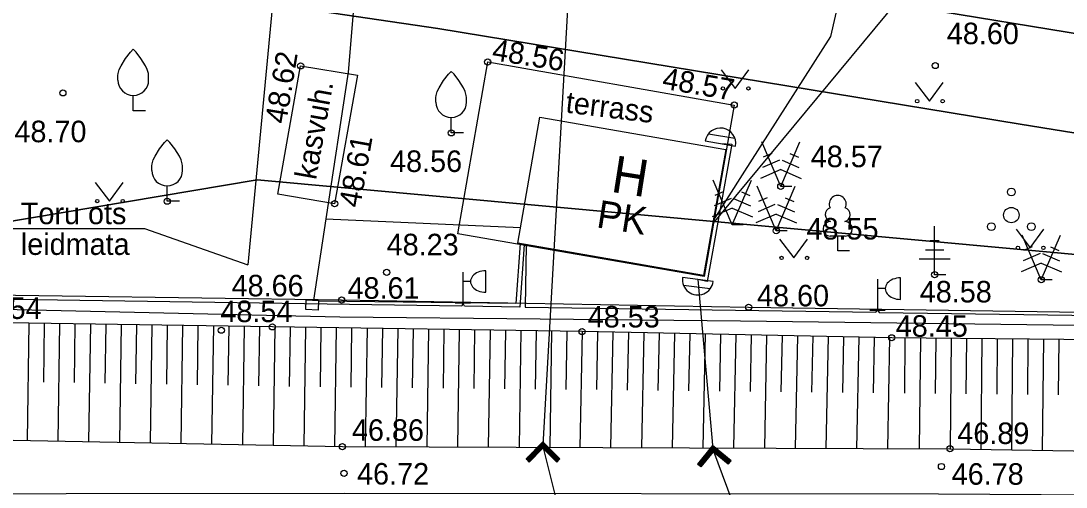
# Model space of a CAD drawing. Extents: x 640539 to 641242, y 6455746 to 6456171.
# Drawn here: x 641010.4 to 641044.4, y 6456010.73 to 6456025.88 of the extents above; entities that cross this region are included whole.
import ezdxf

# ---------------------------------------------------------------- set-up
doc = ezdxf.new("R2010")
doc.units = 0
for name, color, linetype in [('ABIJOONIS', 7, 'Continuous'), ('AED', 7, 'Continuous'), ('DTRASS', 7, 'Continuous'), ('HALJASTUS', 7, 'Continuous'), ('HOONE', 7, 'Continuous'), ('HOONEDET', 7, 'Continuous'), ('KORGUS-EH2000', 7, 'Continuous'), ('MPKAABEL', 7, 'Continuous'), ('PIIR', 7, 'Continuous'), ('POST', 7, 'Continuous'), ('PUU', 7, 'Continuous'), ('RAJATIS', 7, 'Continuous'), ('SKKAEV', 7, 'Continuous'), ('SKTRASS', 7, 'Continuous'), ('TTRASS', 7, 'Continuous'), ('VEEKOGU', 7, 'Continuous'), ('VTRASS', 7, 'Continuous')]:
    doc.layers.add(name, color=color, linetype=linetype)

msp = doc.modelspace()

# ---------------------------------------------------------------- linework, layer by layer
at = {"layer": 'ABIJOONIS'}
msp.add_lwpolyline([(641014.706, 6456036.777), (641013.588, 6456036.966), (641011.417, 6456027.494), (641023.964, 6456025.633), (641042.9, 6456022.531), (641070.959, 6456017.992), (641074.302, 6456038.801), (641059.435, 6456040.942), (641055.698, 6456023.675), (641037.943, 6456026.593), (641024.486, 6456028.85), (641013.847, 6456031.373)], close=True, dxfattribs=at)
at = {"layer": 'AED'}
msp.add_lwpolyline([(641075.635, 6456040.347), (641074.369, 6456032.864), (641072.7, 6456022.913), (641071.415, 6456015.048), (641058.896, 6456015.289), (641048.803, 6456015.485), (641038.728, 6456015.581), (641028.656, 6456015.785), (641018.581, 6456015.937), (641008.493, 6456016.086), (640998.44, 6456016.234), (640990.858, 6456016.345), (640986.284, 6456016.431)], dxfattribs=at)
at = {"layer": 'DTRASS'}
for p, q in [((641028.35, 6456029.218), (641027.382, 6456012.093)), ((641027.382, 6456012.194), (641026.832, 6456011.643)), ((641027.382, 6456012.093), (641026.882, 6456011.593)), ((641027.382, 6456011.992), (641026.932, 6456011.543)), ((641027.194, 6456011.804), (641027.144, 6456011.955)), ((641027.213, 6456011.824), (641027.163, 6456011.975)), ((641027.233, 6456011.844), (641027.183, 6456011.995)), ((641027.253, 6456011.863), (641027.203, 6456012.015)), ((641027.273, 6456011.883), (641027.223, 6456012.035)), ((641027.293, 6456011.903), (641027.243, 6456012.054)), ((641027.312, 6456011.923), (641027.262, 6456012.074)), ((641027.332, 6456011.943), (641027.282, 6456012.094)), ((641027.352, 6456011.962), (641027.302, 6456012.114)), ((641027.372, 6456011.982), (641027.322, 6456012.133)), ((641027.401, 6456011.973), (641027.342, 6456012.153)), ((641027.44, 6456011.934), (641027.361, 6456012.173)), ((641027.48, 6456011.895), (641027.381, 6456012.193)), ((641027.932, 6456011.643), (641027.382, 6456012.194)), ((641027.882, 6456011.593), (641027.382, 6456012.093)), ((641027.832, 6456011.543), (641027.382, 6456011.992)), ((641027.519, 6456011.856), (641027.42, 6456012.156)), ((641027.558, 6456011.816), (641027.459, 6456012.117)), ((641027.597, 6456011.777), (641027.498, 6456012.077)), ((641027.637, 6456011.738), (641027.538, 6456012.038)), ((641027.676, 6456011.698), (641027.577, 6456011.999)), ((641027.715, 6456011.659), (641027.616, 6456011.96)), ((641026.932, 6456011.543), (641026.832, 6456011.643)), ((641026.862, 6456011.613), (641026.847, 6456011.658)), ((641026.901, 6456011.574), (641026.867, 6456011.678)), ((641026.936, 6456011.547), (641026.886, 6456011.698)), ((641026.956, 6456011.566), (641026.906, 6456011.718)), ((641026.976, 6456011.586), (641026.926, 6456011.738)), ((641026.996, 6456011.606), (641026.946, 6456011.757)), ((641027.015, 6456011.626), (641026.966, 6456011.777)), ((641027.035, 6456011.646), (641026.985, 6456011.797)), ((641027.055, 6456011.665), (641027.005, 6456011.817)), ((641027.075, 6456011.685), (641027.025, 6456011.837)), ((641027.095, 6456011.705), (641027.045, 6456011.856)), ((641027.114, 6456011.725), (641027.064, 6456011.876)), ((641027.134, 6456011.745), (641027.084, 6456011.896)), ((641027.154, 6456011.764), (641027.104, 6456011.916)), ((641027.174, 6456011.784), (641027.124, 6456011.936)), ((641027.755, 6456011.62), (641027.655, 6456011.92)), ((641027.794, 6456011.581), (641027.695, 6456011.881)), ((641027.832, 6456011.543), (641027.734, 6456011.842)), ((641027.852, 6456011.563), (641027.773, 6456011.802)), ((641027.872, 6456011.583), (641027.813, 6456011.763)), ((641027.832, 6456011.543), (641027.932, 6456011.643)), ((641027.892, 6456011.603), (641027.852, 6456011.724)), ((641027.912, 6456011.623), (641027.891, 6456011.685))]:
    msp.add_line(p, q, dxfattribs=at)
msp.add_lwpolyline([(641033.946, 6456003.894), (641029.432, 6456003.894), (641027.382, 6456012.093)], dxfattribs=at)
at = {"layer": 'HALJASTUS'}
for p, q in [((641033.174, 6456024.297), (641033.637, 6456023.69)), ((641033.637, 6456023.69), (641034.083, 6456024.297)), ((641039.491, 6456023.879), (641039.954, 6456023.273)), ((641039.954, 6456023.273), (641040.4, 6456023.879)), ((641012.822, 6456020.632), (641013.285, 6456020.025)), ((641013.285, 6456020.025), (641013.731, 6456020.632)), ((641042.768, 6456019.112), (641043.232, 6456018.505)), ((641043.232, 6456018.505), (641043.677, 6456019.112)), ((641035.081, 6456018.784), (641035.544, 6456018.177)), ((641035.544, 6456018.177), (641035.99, 6456018.784))]:
    msp.add_line(p, q, dxfattribs=at)
msp.add_lwpolyline([(641070.639, 6456015.483), (641058.639, 6456015.73), (641046.515, 6456015.964), (641033.806, 6456016.126), (641020.779, 6456016.255), (641007.408, 6456016.557), (640995.34, 6456016.736), (640985.332, 6456016.859)], dxfattribs=at)
for centre in [(641033.236, 6456023.69), (641034.065, 6456023.69), (641039.553, 6456023.273), (641040.382, 6456023.273), (641012.884, 6456020.025), (641013.713, 6456020.025), (641042.831, 6456018.505), (641043.659, 6456018.505), (641035.143, 6456018.177), (641035.972, 6456018.177)]:
    msp.add_circle(centre, 0.055, dxfattribs=at)
at = {"layer": 'HOONE'}
for points in [[(641025.584, 6456024.549), (641033.603, 6456023.149), (641032.63, 6456017.571), (641024.609, 6456018.965), (641025.584, 6456024.549)], [(641027.282, 6456022.754), (641033.325, 6456021.699), (641032.606, 6456017.606), (641026.561, 6456018.656), (641027.282, 6456022.754)]]:
    msp.add_lwpolyline(points, dxfattribs=at)
at = {"layer": 'KORGUS-EH2000'}
for centre in [(641025.584, 6456024.549), (641040.14, 6456024.432), (641019.5, 6456024.422), (641011.768, 6456023.543), (641033.603, 6456023.149), (641024.399, 6456022.243), (641035.118, 6456020.503), (641015.16, 6456020.021), (641020.605, 6456019.941), (641034.968, 6456019.059), (641022.3, 6456017.707), (641040.122, 6456017.633), (641043.589, 6456017.467), (641020.832, 6456016.811), (641034.071, 6456016.576), (641018.581, 6456015.937), (641016.921, 6456015.828), (641028.656, 6456015.785), (641038.728, 6456015.581), (641020.86, 6456012.044), (641040.619, 6456011.974), (641020.912, 6456011.174), (641040.344, 6456011.397)]:
    msp.add_circle(centre, 0.1, dxfattribs=at)
at = {"layer": 'MPKAABEL'}
for points in [[(641040.086, 6456047.714), (641042.733, 6456047.436), (641043.548, 6456046.297), (641042.386, 6456040.861), (641038.917, 6456026.538), (641032.902, 6456019.292)], [(641026.841, 6456018.607), (641026.799, 6456016.572), (641038.206, 6456016.409), (641038.266, 6456016.484), (641038.322, 6456016.407), (641051.637, 6456016.22), (641051.697, 6456016.285), (641051.754, 6456016.218), (641064.611, 6456015.964), (641064.676, 6456016.05), (641064.73, 6456015.967), (641070.773, 6456015.807), (641071.765, 6456021.844), (641071.68, 6456021.896), (641071.78, 6456021.947), (641073.687, 6456033.654), (641073.617, 6456033.738)], [(641037.436, 6456028.457), (641036.732, 6456025.375), (641033.866, 6456020.876), (641032.919, 6456019.39)], [(641026.774, 6456018.619), (641026.631, 6456016.575), (641024.834, 6456016.614), (641024.776, 6456016.715), (641024.741, 6456016.61), (641007.926, 6456016.862), (641007.847, 6456016.959), (641007.766, 6456016.856), (640991.268, 6456017.091), (640991.173, 6456017.199)], [(641026.642, 6456018.642), (641026.504, 6456016.692), (641020.084, 6456016.767)]]:
    msp.add_lwpolyline(points, dxfattribs=at)
at = {"layer": 'PIIR'}
for points in [[(640981.25, 6456014.52), (640989.77, 6456061.16), (640996.07, 6456060.07), (641054.76, 6456050), (641076.86, 6456046.01), (641075.96, 6456039.83), (641071.66, 6456014.53), (641048.87, 6456017.91), (641018.09, 6456020.72)], [(640981.25, 6456014.52), (641018.09, 6456020.72), (641048.87, 6456017.91), (641071.66, 6456014.53), (641086.43, 6456012.78), (641194.48, 6456014.88), (641219.19, 6456016.34), (641224.33, 6456016.64), (641234.96, 6456017.83), (641241.97, 6456004.88), (641237.34, 6455995.26), (641222.72, 6455998.58), (641084.78, 6455991.92), (641061.51, 6455993.34), (640998.61, 6455989.99), (640969.54, 6455988.44)]]:
    msp.add_lwpolyline(points, close=True, dxfattribs=at)
at = {"layer": 'POST'}
for p, q in [((641025.526, 6456017.061), (641025.526, 6456017.761)), ((641024.776, 6456017.715), (641024.776, 6456016.715)), ((641025.026, 6456017.411), (641024.776, 6456017.411)), ((641038.266, 6456017.484), (641038.266, 6456016.484)), ((641039.016, 6456016.83), (641039.016, 6456017.53)), ((641038.516, 6456017.18), (641038.266, 6456017.18)), ((641024.526, 6456016.715), (641025.026, 6456016.715)), ((641038.016, 6456016.484), (641038.516, 6456016.484))]:
    msp.add_line(p, q, dxfattribs=at)
for centre in [(641025.526, 6456017.411), (641039.016, 6456017.18)]:
    msp.add_ellipse(centre, major_axis=(0.5, 0), ratio=0.7, start_param=1.570796, end_param=4.712389, dxfattribs=at)
at = {"layer": 'PUU'}
for p, q in [((641014.057, 6456022.961), (641014.057, 6456023.461)), ((641014.457, 6456022.961), (641014.057, 6456022.961)), ((641024.399, 6456022.243), (641024.399, 6456022.743)), ((641024.799, 6456022.243), (641024.399, 6456022.243)), ((641035.118, 6456020.503), (641034.497, 6456021.95)), ((641035.118, 6456020.503), (641035.739, 6456021.95)), ((641034.822, 6456021.573), (641034.546, 6456021.455)), ((641035.414, 6456021.573), (641035.69, 6456021.455)), ((641035.078, 6456021.356), (641034.527, 6456021.12)), ((641035.158, 6456021.356), (641035.709, 6456021.12)), ((641035.118, 6456021.047), (641034.461, 6456020.765)), ((641035.118, 6456021.047), (641035.775, 6456020.765)), ((641015.16, 6456020.021), (641015.16, 6456020.521)), ((641033.539, 6456019.256), (641032.918, 6456020.703)), ((641033.539, 6456019.256), (641034.16, 6456020.703)), ((641034.968, 6456019.059), (641034.347, 6456020.506)), ((641034.968, 6456019.059), (641035.589, 6456020.506)), ((641035.478, 6456020.503), (641035.118, 6456020.503)), ((641033.499, 6456020.109), (641032.948, 6456019.873)), ((641033.243, 6456020.326), (641032.967, 6456020.208)), ((641033.579, 6456020.109), (641034.13, 6456019.873)), ((641033.835, 6456020.326), (641034.111, 6456020.208)), ((641034.672, 6456020.129), (641034.396, 6456020.011)), ((641035.264, 6456020.129), (641035.54, 6456020.011)), ((641015.56, 6456020.021), (641015.16, 6456020.021)), ((641033.539, 6456019.8), (641032.882, 6456019.518)), ((641033.539, 6456019.8), (641034.196, 6456019.518)), ((641034.928, 6456019.912), (641034.377, 6456019.676)), ((641035.008, 6456019.912), (641035.559, 6456019.676)), ((641034.968, 6456019.603), (641034.311, 6456019.321)), ((641034.968, 6456019.603), (641035.625, 6456019.321)), ((641033.899, 6456019.256), (641033.539, 6456019.256)), ((641040.122, 6456017.633), (641040.122, 6456019.208)), ((641035.328, 6456019.059), (641034.968, 6456019.059)), ((641037.208, 6456018.885), (641036.728, 6456018.885)), ((641036.968, 6456018.41), (641036.968, 6456018.885)), ((641043.589, 6456017.467), (641042.968, 6456018.914)), ((641043.589, 6456017.467), (641044.21, 6456018.914)), ((641037.348, 6456018.41), (641036.968, 6456018.41)), ((641040.422, 6456018.433), (641039.822, 6456018.433)), ((641040.272, 6456018.733), (641039.972, 6456018.733)), ((641043.293, 6456018.537), (641043.017, 6456018.419)), ((641043.885, 6456018.537), (641044.161, 6456018.419)), ((641040.622, 6456018.133), (641039.622, 6456018.133)), ((641043.549, 6456018.32), (641042.998, 6456018.084)), ((641043.629, 6456018.32), (641044.18, 6456018.084)), ((641043.589, 6456018.011), (641042.932, 6456017.729)), ((641043.589, 6456018.011), (641044.246, 6456017.729)), ((641040.482, 6456017.633), (641040.122, 6456017.633)), ((641043.949, 6456017.467), (641043.589, 6456017.467))]:
    msp.add_line(p, q, dxfattribs=at)
for points in [[(641013.557, 6456023.961), (641013.557, 6456024.111), (641013.567, 6456024.176), (641013.602, 6456024.306), (641013.662, 6456024.426), (641013.807, 6456024.661), (641013.967, 6456024.866), (641014.057, 6456024.961)], [(641014.557, 6456023.961), (641014.557, 6456024.111), (641014.547, 6456024.176), (641014.512, 6456024.306), (641014.452, 6456024.426), (641014.307, 6456024.661), (641014.147, 6456024.866), (641014.057, 6456024.961)], [(641023.899, 6456023.243), (641023.899, 6456023.393), (641023.909, 6456023.458), (641023.944, 6456023.588), (641024.004, 6456023.708), (641024.149, 6456023.943), (641024.309, 6456024.148), (641024.399, 6456024.243)], [(641024.899, 6456023.243), (641024.899, 6456023.393), (641024.889, 6456023.458), (641024.854, 6456023.588), (641024.794, 6456023.708), (641024.649, 6456023.943), (641024.489, 6456024.148), (641024.399, 6456024.243)], [(641014.66, 6456021.021), (641014.66, 6456021.171), (641014.67, 6456021.236), (641014.705, 6456021.366), (641014.765, 6456021.486), (641014.91, 6456021.721), (641015.07, 6456021.926), (641015.16, 6456022.021)], [(641015.66, 6456021.021), (641015.66, 6456021.171), (641015.65, 6456021.236), (641015.615, 6456021.366), (641015.555, 6456021.486), (641015.41, 6456021.721), (641015.25, 6456021.926), (641015.16, 6456022.021)]]:
    msp.add_lwpolyline(points, dxfattribs=at)
for centre, radius in [((641042.616, 6456020.32), 0.125), ((641042.616, 6456019.57), 0.25), ((641041.966, 6456019.195), 0.125), ((641043.266, 6456019.195), 0.125)]:
    msp.add_circle(centre, radius, dxfattribs=at)
for centre, radius, start, end in [((641014.057, 6456023.961), 0.5, 180, 0), ((641024.399, 6456023.243), 0.5, 180, 0), ((641015.16, 6456021.021), 0.5, 180, 0), ((641036.968, 6456019.93), 0.277, 332.5799, 207.4201), ((641036.798, 6456019.583), 0.233, 109.0217, 253.1415), ((641037.138, 6456019.583), 0.233, 286.8508, 70.9859), ((641036.731, 6456019.122), 0.238, 90.0016, 269.3953), ((641037.205, 6456019.122), 0.238, 270.6047, 89.9984)]:
    msp.add_arc(centre, radius, start, end, dxfattribs=at)
at = {"layer": 'RAJATIS'}
for points in [[(640985.162, 6456016.428), (640985.229, 6456017.333), (640995.494, 6456017.168), (641007.193, 6456017.015), (641020.832, 6456016.811), (641034.071, 6456016.576), (641046.353, 6456016.397), (641058.629, 6456016.184), (641070.658, 6456015.958), (641072.39, 6456026.455), (641073.836, 6456035.168), (641074.606, 6456040.047), (641074.789, 6456040.024), (641075.397, 6456040.384)], [(641019.5, 6456024.422), (641021.346, 6456024.114), (641020.605, 6456019.941), (641018.759, 6456020.249), (641019.5, 6456024.422)], [(641019.681, 6456016.814), (641020.085, 6456016.795), (641020.075, 6456016.482), (641019.671, 6456016.501), (641019.681, 6456016.814)]]:
    msp.add_lwpolyline(points, dxfattribs=at)
at = {"layer": 'SKKAEV'}
for p, q in [((641032.77, 6456022.216), (641033.624, 6456022.073)), ((641032.662, 6456021.981), (641033.648, 6456021.815)), ((641032.916, 6456017.408), (641031.924, 6456017.541)), ((641032.816, 6456017.169), (641031.958, 6456017.284))]:
    msp.add_line(p, q, dxfattribs=at)
for centre, start, end in [((641033.155, 6456021.898), 350.4399, 170.4399), ((641032.42, 6456017.474), 172.3493, 352.3493)]:
    msp.add_arc(centre, 0.5, start, end, dxfattribs=at)
at = {"layer": 'SKTRASS'}
for p, q in [((641019.796, 6456039.256), (641017.782, 6456017.951)), ((641032.42, 6456017.474), (641032.905, 6456011.975)), ((641032.894, 6456012.075), (641032.405, 6456011.47)), ((641032.905, 6456011.975), (641032.46, 6456011.425)), ((641032.871, 6456011.82), (641032.806, 6456011.965)), ((641032.889, 6456011.842), (641032.823, 6456011.987)), ((641032.906, 6456011.864), (641032.841, 6456012.009)), ((641032.936, 6456011.858), (641032.859, 6456012.031)), ((641032.98, 6456011.823), (641032.876, 6456012.052)), ((641033.499, 6456011.586), (641032.894, 6456012.075)), ((641033.023, 6456011.788), (641032.894, 6456012.074)), ((641033.455, 6456011.53), (641032.905, 6456011.975)), ((641033.066, 6456011.753), (641032.936, 6456012.042)), ((641033.109, 6456011.718), (641032.979, 6456012.007)), ((641033.152, 6456011.683), (641033.022, 6456011.972)), ((641032.916, 6456011.875), (641032.516, 6456011.381)), ((641032.589, 6456011.472), (641032.524, 6456011.617)), ((641032.607, 6456011.494), (641032.542, 6456011.639)), ((641032.625, 6456011.515), (641032.559, 6456011.661)), ((641032.642, 6456011.537), (641032.577, 6456011.683)), ((641032.66, 6456011.559), (641032.594, 6456011.704)), ((641032.678, 6456011.581), (641032.612, 6456011.726)), ((641032.695, 6456011.602), (641032.63, 6456011.748)), ((641032.713, 6456011.624), (641032.647, 6456011.77)), ((641032.73, 6456011.646), (641032.665, 6456011.791)), ((641032.748, 6456011.668), (641032.682, 6456011.813)), ((641032.766, 6456011.69), (641032.7, 6456011.835)), ((641032.783, 6456011.711), (641032.718, 6456011.857)), ((641032.801, 6456011.733), (641032.735, 6456011.878)), ((641032.818, 6456011.755), (641032.753, 6456011.9)), ((641032.836, 6456011.777), (641032.77, 6456011.922)), ((641032.854, 6456011.798), (641032.788, 6456011.944)), ((641033.41, 6456011.475), (641032.916, 6456011.875)), ((641033.196, 6456011.648), (641033.065, 6456011.937)), ((641033.239, 6456011.613), (641033.109, 6456011.902)), ((641033.282, 6456011.578), (641033.152, 6456011.867)), ((641033.325, 6456011.544), (641033.195, 6456011.832)), ((641033.368, 6456011.509), (641033.238, 6456011.797)), ((641033.411, 6456011.476), (641033.281, 6456011.762)), ((641033.428, 6456011.497), (641033.325, 6456011.727)), ((641033.446, 6456011.519), (641033.368, 6456011.692)), ((641033.463, 6456011.541), (641033.411, 6456011.657)), ((641033.481, 6456011.563), (641033.454, 6456011.622)), ((641032.516, 6456011.381), (641032.405, 6456011.47)), ((641032.438, 6456011.443), (641032.418, 6456011.487)), ((641032.481, 6456011.409), (641032.436, 6456011.508)), ((641032.519, 6456011.385), (641032.453, 6456011.53)), ((641032.537, 6456011.407), (641032.471, 6456011.552)), ((641032.554, 6456011.428), (641032.489, 6456011.574)), ((641032.572, 6456011.45), (641032.506, 6456011.595)), ((641033.41, 6456011.475), (641033.499, 6456011.586))]:
    msp.add_line(p, q, dxfattribs=at)
for points in [[(641033.155, 6456021.898), (641033.529, 6456021.877), (641032.726, 6456017.414), (641032.42, 6456017.474)], [(641009.94, 6456019.139), (641014.424, 6456019.139), (641017.782, 6456017.951)], [(641040.312, 6456004.193), (641035.798, 6456004.193), (641032.905, 6456011.975)]]:
    msp.add_lwpolyline(points, dxfattribs=at)
at = {"layer": 'TTRASS'}
msp.add_lwpolyline([(641014.706, 6456036.777), (641013.847, 6456031.373), (641024.486, 6456028.85), (641037.943, 6456026.593), (641055.698, 6456023.675), (641059.435, 6456040.942), (641074.302, 6456038.801), (641070.959, 6456017.992), (641042.9, 6456022.531), (641023.964, 6456025.633), (641011.417, 6456027.494), (641013.588, 6456036.966)], close=True, dxfattribs=at)
at = {"layer": 'VEEKOGU'}
for p, q in [((641010.616, 6456012.243), (641010.673, 6456016.054)), ((641011.144, 6456014.14), (641011.172, 6456016.046)), ((641011.616, 6456012.224), (641011.672, 6456016.039)), ((641012.144, 6456014.123), (641012.172, 6456016.032)), ((641012.616, 6456012.204), (641012.672, 6456016.024)), ((641013.144, 6456014.106), (641013.172, 6456016.017)), ((641013.616, 6456012.185), (641013.672, 6456016.01)), ((641014.144, 6456014.089), (641014.172, 6456016.002)), ((641014.616, 6456012.165), (641014.672, 6456015.995)), ((641015.144, 6456014.071), (641015.172, 6456015.987)), ((641015.615, 6456012.146), (641015.672, 6456015.98)), ((641016.144, 6456014.054), (641016.172, 6456015.973)), ((641016.615, 6456012.126), (641016.672, 6456015.965)), ((641017.143, 6456014.037), (641017.172, 6456015.958)), ((641017.615, 6456012.107), (641017.672, 6456015.95)), ((641018.143, 6456014.02), (641018.172, 6456015.943)), ((641018.614, 6456012.088), (641018.672, 6456015.936)), ((641019.143, 6456014.003), (641019.172, 6456015.928)), ((641019.613, 6456012.068), (641019.672, 6456015.921)), ((641020.142, 6456013.986), (641020.171, 6456015.913)), ((641020.613, 6456012.049), (641020.671, 6456015.905)), ((641021.142, 6456013.971), (641021.171, 6456015.898)), ((641021.613, 6456012.041), (641021.671, 6456015.89)), ((641022.142, 6456013.961), (641022.171, 6456015.883)), ((641022.613, 6456012.038), (641022.671, 6456015.875)), ((641023.142, 6456013.952), (641023.171, 6456015.868)), ((641023.613, 6456012.034), (641023.671, 6456015.86)), ((641024.142, 6456013.943), (641024.171, 6456015.853)), ((641024.613, 6456012.031), (641024.671, 6456015.845)), ((641025.142, 6456013.933), (641025.171, 6456015.838)), ((641025.613, 6456012.027), (641025.671, 6456015.83)), ((641026.142, 6456013.924), (641026.171, 6456015.822)), ((641026.614, 6456012.024), (641026.671, 6456015.815)), ((641027.142, 6456013.915), (641027.171, 6456015.807)), ((641027.614, 6456012.02), (641027.671, 6456015.8)), ((641028.142, 6456013.905), (641028.171, 6456015.792)), ((641028.594, 6456012.017), (641028.671, 6456015.785)), ((641029.132, 6456013.895), (641029.17, 6456015.775)), ((641029.594, 6456012.013), (641029.67, 6456015.764)), ((641030.132, 6456013.883), (641030.17, 6456015.754)), ((641030.594, 6456012.01), (641030.67, 6456015.744)), ((641031.132, 6456013.871), (641031.17, 6456015.734)), ((641031.595, 6456012.006), (641031.67, 6456015.724)), ((641032.132, 6456013.859), (641032.17, 6456015.714)), ((641032.595, 6456012.002), (641032.67, 6456015.704)), ((641033.132, 6456013.847), (641033.17, 6456015.694)), ((641033.595, 6456011.999), (641033.669, 6456015.683)), ((641034.132, 6456013.835), (641034.169, 6456015.673)), ((641034.595, 6456011.995), (641034.669, 6456015.663)), ((641035.132, 6456013.823), (641035.169, 6456015.653)), ((641035.595, 6456011.992), (641035.669, 6456015.643)), ((641036.132, 6456013.811), (641036.169, 6456015.633)), ((641036.595, 6456011.988), (641036.669, 6456015.623)), ((641037.132, 6456013.8), (641037.169, 6456015.613)), ((641037.595, 6456011.985), (641037.669, 6456015.602)), ((641038.132, 6456013.788), (641038.169, 6456015.592)), ((641038.596, 6456011.981), (641038.668, 6456015.582)), ((641039.151, 6456013.778), (641039.168, 6456015.577)), ((641039.634, 6456011.977), (641039.668, 6456015.572)), ((641040.151, 6456013.771), (641040.168, 6456015.567)), ((641040.634, 6456011.974), (641040.668, 6456015.563)), ((641041.151, 6456013.762), (641041.168, 6456015.558)), ((641041.634, 6456011.957), (641041.668, 6456015.553)), ((641042.151, 6456013.749), (641042.168, 6456015.548)), ((641042.634, 6456011.941), (641042.668, 6456015.543)), ((641043.151, 6456013.736), (641043.168, 6456015.539)), ((641043.634, 6456011.925), (641043.668, 6456015.534)), ((641044.151, 6456013.723), (641044.168, 6456015.529))]:
    msp.add_line(p, q, dxfattribs=at)
msp.add_lwpolyline([(640986.765, 6456012.622), (641005.629, 6456012.34), (641020.86, 6456012.044), (641040.619, 6456011.974), (641058.046, 6456011.689), (641069.97, 6456011.233), (641070.005, 6456010.365), (641058.603, 6456010.375), (641040.252, 6456010.493), (641020.916, 6456010.514), (641002.823, 6456010.499), (640986.538, 6456011.592), (640986.765, 6456012.622)], dxfattribs=at)
at = {"layer": 'VTRASS'}
msp.add_line((641020.319, 6456019.448), (641026.651, 6456019.17), dxfattribs=at)
msp.add_lwpolyline([(641023.131, 6456044.522), (641024.097, 6456044.336), (641022.91, 6456037.926), (641021.564, 6456030.438), (641021.542, 6456030.174), (641021.047, 6456024.218), (641020.319, 6456019.448), (641019.916, 6456016.803)], dxfattribs=at)

# ---------------------------------------------------------------- texts
at = {"layer": 'HOONE'}
for s, height, p in [('H', 1.2, (641029.56, 6456020.332)), ('PK', 0.9, (641029.094, 6456019.176))]:
    msp.add_text(s, height=height, rotation=351.0505, dxfattribs=at).set_placement(p)
at = {"layer": 'HOONEDET'}
msp.add_text('terrass', height=0.7, rotation=353.1464, dxfattribs=at).set_placement((641028.097, 6456022.904))
at = {"layer": 'KORGUS-EH2000'}
for s, p in [('48.60', (641040.518, 6456025.126)), ('48.70', (641010.192, 6456021.939)), ('48.57', (641036.093, 6456021.128)), ('48.56', (641022.41, 6456020.972)), ('48.55', (641035.954, 6456018.776)), ('48.23', (641022.298, 6456018.263)), ('48.66', (641017.255, 6456016.928)), ('48.61', (641021.026, 6456016.85)), ('48.58', (641039.638, 6456016.73)), ('48.60', (641034.345, 6456016.604)), ('48.54', (641008.733, 6456016.194)), ('48.54', (641016.89, 6456016.091)), ('48.53', (641028.838, 6456015.916)), ('48.45', (641038.858, 6456015.614)), ('46.86', (641021.169, 6456012.232)), ('46.89', (641040.859, 6456012.128)), ('46.72', (641021.335, 6456010.811)), ('46.78', (641040.676, 6456010.804))]:
    msp.add_text(s, height=0.7, dxfattribs=at).set_placement(p)
for s, rotation, p in [('48.56', 350.8738, (641025.699, 6456024.615)), ('48.62', 80.6229, (641019.028, 6456022.513)), ('48.57', 350.2235, (641031.232, 6456023.687)), ('48.61', 79.8545, (641021.43, 6456019.786))]:
    msp.add_text(s, height=0.7, rotation=rotation, dxfattribs=at).set_placement(p)
at = {"layer": 'RAJATIS'}
msp.add_text('kasvuh.', height=0.7, rotation=79.8409, dxfattribs=at).set_placement((641019.999, 6456020.695))
at = {"layer": 'SKTRASS'}
for s, p in [('Toru ots', (641010.4, 6456019.275)), ('leidmata', (641010.4, 6456018.275))]:
    msp.add_text(s, height=0.7, dxfattribs=at).set_placement(p)

doc.saveas('drawing.dxf')
